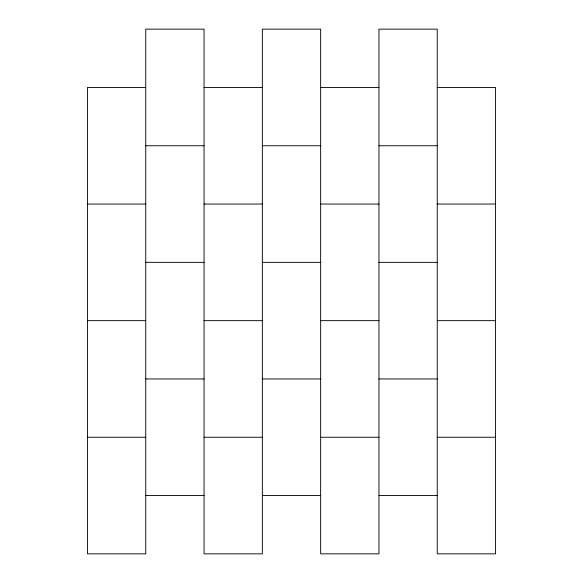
<?xml version="1.0" encoding="UTF-8"?>
<svg xmlns="http://www.w3.org/2000/svg" width="583" height="583" viewBox="0 0 583 583"><rect width="100%" height="100%" fill="white"/><g stroke="black" fill="none" stroke-linecap="round" stroke-linejoin="round"><path stroke-width="0.87" d="M145.75 87.45L87.45 87.45L87.45 553.85L145.75 553.85L145.75 29.15L204.05 29.15L204.05 553.85L262.35 553.85L262.35 29.15L320.65 29.15L320.65 553.85L378.95 553.85L378.95 29.15L437.25 29.15L437.25 553.85L495.55 553.85L495.55 87.45L437.25 87.45M204.05 87.45L262.35 87.45M320.65 87.45L378.95 87.45M145.75 145.75L204.05 145.75M262.35 145.75L320.65 145.75M378.95 145.75L437.25 145.75M87.45 204.05L145.75 204.05M204.05 204.05L262.35 204.05M320.65 204.05L378.95 204.05M437.25 204.05L495.55 204.05M145.75 262.35L204.05 262.35M262.35 262.35L320.65 262.35M378.95 262.35L437.25 262.35M87.45 320.65L145.75 320.65M204.05 320.65L262.35 320.65M320.65 320.65L378.95 320.65M437.25 320.65L495.55 320.65M145.75 378.95L204.05 378.95M262.35 378.95L320.65 378.95M378.95 378.95L437.25 378.95M87.45 437.25L145.75 437.25M204.05 437.25L262.35 437.25M320.65 437.25L378.95 437.25M437.25 437.25L495.55 437.25M145.75 495.55L204.05 495.55M262.35 495.55L320.65 495.55M378.95 495.55L437.25 495.55"/></g></svg>
